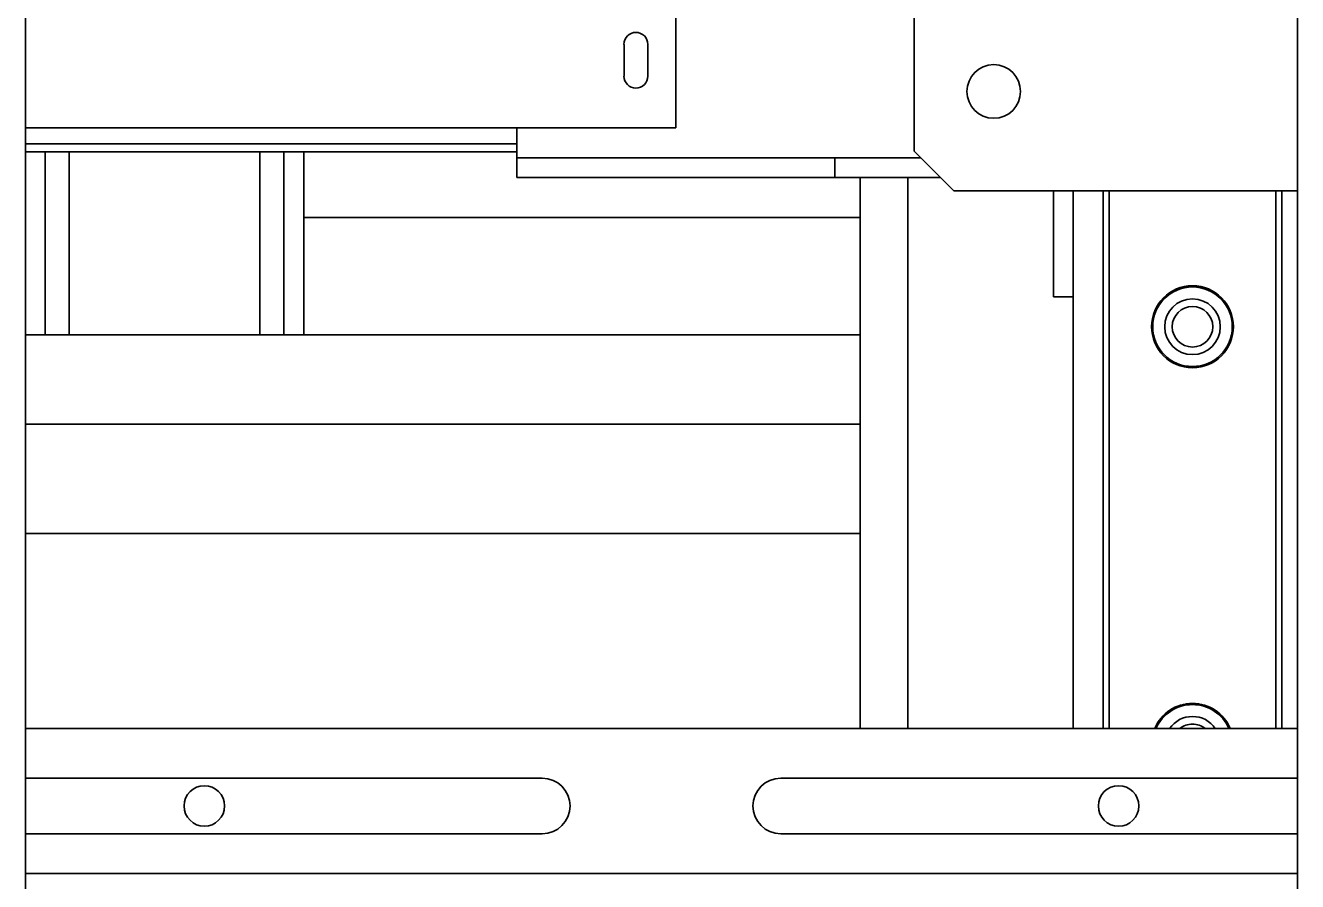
# Model space of a CAD drawing. Header units: millimetres. Extents: x -1052 to 3351, y 0 to 2015.
# Drawn here: x -378.128 to -373.395, y 1685.043 to 1688.227 of the extents above; entities that cross this region are included whole.
import ezdxf

# ---------------------------------------------------------------- set-up
doc = ezdxf.new("R2010")
doc.units = ezdxf.units.MM

msp = doc.modelspace()

# ---------------------------------------------------------------- linework, layer by layer
at = {"color": 7, "linetype": 'Continuous', "lineweight": 35}
for p, q in [((-378.1281, 1693.2956), (-378.1281, 1683.9489)), ((-378.1281, 1693.2956), (-378.1281, 1683.9489)), ((-373.3947, 1693.2956), (-373.3947, 1683.9489)), ((-373.3947, 1693.2956), (-373.3947, 1683.9489)), ((-375.7086, 1687.8465), (-375.7086, 1689.2665)), ((-375.7086, 1687.8465), (-375.7086, 1689.2665)), ((-374.8211, 1687.7601), (-374.8211, 1688.3074)), ((-374.8211, 1687.7601), (-374.8211, 1688.3074)), ((-375.9009, 1688.1572), (-375.9009, 1688.0388)), ((-375.9009, 1688.1572), (-375.9009, 1688.0388)), ((-375.8122, 1688.0388), (-375.8122, 1688.1572)), ((-375.8122, 1688.0388), (-375.8122, 1688.1572)), ((-375.7086, 1687.8465), (-378.1281, 1687.8465)), ((-375.7086, 1687.8465), (-378.1281, 1687.8465)), ((-376.3003, 1687.7356), (-376.3003, 1687.8465)), ((-376.3003, 1687.7356), (-376.3003, 1687.8465)), ((-376.3003, 1687.7874), (-378.1281, 1687.7874)), ((-376.3003, 1687.7874), (-378.1281, 1687.7874)), ((-376.3003, 1687.7578), (-378.1281, 1687.7578)), ((-376.3003, 1687.7578), (-378.1281, 1687.7578)), ((-378.0542, 1687.7578), (-378.0542, 1687.0774)), ((-378.0542, 1687.7578), (-378.0542, 1687.0774)), ((-377.9654, 1687.7578), (-377.9654, 1687.0774)), ((-377.9654, 1687.7578), (-377.9654, 1687.0774)), ((-377.2554, 1687.7578), (-377.2554, 1687.0774)), ((-377.2554, 1687.7578), (-377.2554, 1687.0774)), ((-377.1667, 1687.7578), (-377.1667, 1687.0774)), ((-377.1667, 1687.7578), (-377.1667, 1687.0774)), ((-377.0927, 1687.7578), (-377.0927, 1687.0774)), ((-377.0927, 1687.7578), (-377.0927, 1687.0774)), ((-376.3003, 1687.7356), (-375.117, 1687.7356)), ((-376.3003, 1687.6616), (-376.3003, 1687.7356)), ((-376.3003, 1687.7356), (-375.117, 1687.7356)), ((-376.3003, 1687.6616), (-376.3003, 1687.7356)), ((-375.117, 1687.7356), (-374.7966, 1687.7356)), ((-375.117, 1687.7356), (-375.117, 1687.6616)), ((-375.117, 1687.7356), (-374.7966, 1687.7356)), ((-375.117, 1687.7356), (-375.117, 1687.6616)), ((-374.8211, 1687.7601), (-374.6732, 1687.6122)), ((-374.8211, 1687.7601), (-374.6732, 1687.6122)), ((-376.3003, 1687.6616), (-375.117, 1687.6616)), ((-376.3003, 1687.6616), (-375.117, 1687.6616)), ((-375.117, 1687.6616), (-374.7227, 1687.6616)), ((-375.117, 1687.6616), (-374.7227, 1687.6616)), ((-375.0218, 1685.613), (-375.0218, 1687.6616)), ((-375.0218, 1685.613), (-375.0218, 1687.6616)), ((-374.8443, 1685.613), (-374.8443, 1687.6616)), ((-374.8443, 1685.613), (-374.8443, 1687.6616)), ((-374.6732, 1687.6122), (-373.3947, 1687.6122)), ((-374.6732, 1687.6122), (-373.3947, 1687.6122)), ((-374.3034, 1687.6122), (-374.3034, 1687.2179)), ((-374.3034, 1687.6122), (-374.3034, 1687.2179)), ((-374.2295, 1687.6122), (-374.2295, 1685.613)), ((-374.2295, 1687.6122), (-374.2295, 1685.613)), ((-374.1185, 1685.613), (-374.1185, 1687.6122)), ((-374.1185, 1685.613), (-374.1185, 1687.6122)), ((-374.0963, 1687.6122), (-374.0963, 1685.613)), ((-374.0963, 1687.6122), (-374.0963, 1685.613)), ((-373.4751, 1685.613), (-373.4751, 1687.6122)), ((-373.4751, 1685.613), (-373.4751, 1687.6122)), ((-373.4529, 1687.6122), (-373.4529, 1685.613)), ((-373.4529, 1687.6122), (-373.4529, 1685.613)), ((-375.0218, 1687.5137), (-377.0927, 1687.5137)), ((-375.0218, 1687.5137), (-377.0927, 1687.5137)), ((-374.3034, 1687.2179), (-374.2295, 1687.2179)), ((-374.3034, 1687.2179), (-374.2295, 1687.2179)), ((-375.0218, 1687.0774), (-378.1281, 1687.0774)), ((-375.0218, 1687.0774), (-378.1281, 1687.0774)), ((-375.0218, 1686.7445), (-378.1281, 1686.7445)), ((-375.0218, 1686.7445), (-378.1281, 1686.7445)), ((-375.0218, 1686.3378), (-378.1281, 1686.3378)), ((-375.0218, 1686.3378), (-378.1281, 1686.3378)), ((-373.3947, 1685.613), (-378.1281, 1685.613)), ((-373.3947, 1685.613), (-378.1281, 1685.613)), ((-376.2052, 1685.4281), (-378.1281, 1685.4281)), ((-376.2052, 1685.4281), (-378.1281, 1685.4281)), ((-375.3177, 1685.4281), (-373.3947, 1685.4281)), ((-375.3177, 1685.4281), (-373.3947, 1685.4281)), ((-378.1281, 1685.221), (-376.2052, 1685.221)), ((-378.1281, 1685.221), (-376.2052, 1685.221)), ((-373.3947, 1685.221), (-375.3177, 1685.221)), ((-373.3947, 1685.221), (-375.3177, 1685.221)), ((-378.1281, 1685.0731), (-373.3947, 1685.0731)), ((-378.1281, 1685.0731), (-373.3947, 1685.0731))]:
    msp.add_line(p, q, dxfattribs=at)
for centre, radius in [((-374.5253, 1687.9819), 0.0998), ((-374.5253, 1687.9819), 0.0998), ((-373.7857, 1687.1069), 0.1524), ((-373.7857, 1687.1069), 0.1524), ((-373.7857, 1687.1069), 0.1479), ((-373.7857, 1687.1069), 0.1479), ((-373.7857, 1687.1069), 0.1035), ((-373.7857, 1687.1069), 0.1035), ((-373.7857, 1687.1069), 0.0754), ((-373.7857, 1687.1069), 0.0754), ((-377.4625, 1685.3245), 0.0754), ((-377.4625, 1685.3245), 0.0754), ((-374.0604, 1685.3245), 0.0754), ((-374.0604, 1685.3245), 0.0754)]:
    msp.add_circle(centre, radius, dxfattribs=at)
for centre, radius, start, end in [((-375.8566, 1688.1572), 0.0444, 0, 180), ((-375.8566, 1688.1572), 0.0444, 0, 180), ((-375.8566, 1688.0388), 0.0444, 180, 0), ((-375.8566, 1688.0388), 0.0444, 180, 0), ((-373.7857, 1685.5538), 0.1524, 22.8518, 157.1482), ((-373.7857, 1685.5538), 0.1524, 22.8518, 157.1482), ((-373.7857, 1685.5538), 0.1479, 23.5782, 156.4218), ((-373.7857, 1685.5538), 0.1479, 23.5782, 156.4218), ((-373.7857, 1685.5538), 0.1035, 34.8499, 145.1501), ((-373.7857, 1685.5538), 0.1035, 34.8499, 145.1501), ((-373.7857, 1685.5538), 0.0754, 90, 128.3427), ((-373.7857, 1685.5538), 0.0754, 90, 128.3427), ((-373.7857, 1685.5538), 0.0754, 51.6573, 90), ((-373.7857, 1685.5538), 0.0754, 51.6573, 90), ((-376.2052, 1685.3245), 0.1035, 270, 90), ((-376.2052, 1685.3245), 0.1035, 270, 90), ((-375.3177, 1685.3245), 0.1035, 90, 270), ((-375.3177, 1685.3245), 0.1035, 90, 270)]:
    msp.add_arc(centre, radius, start, end, dxfattribs=at)

doc.saveas('drawing.dxf')
